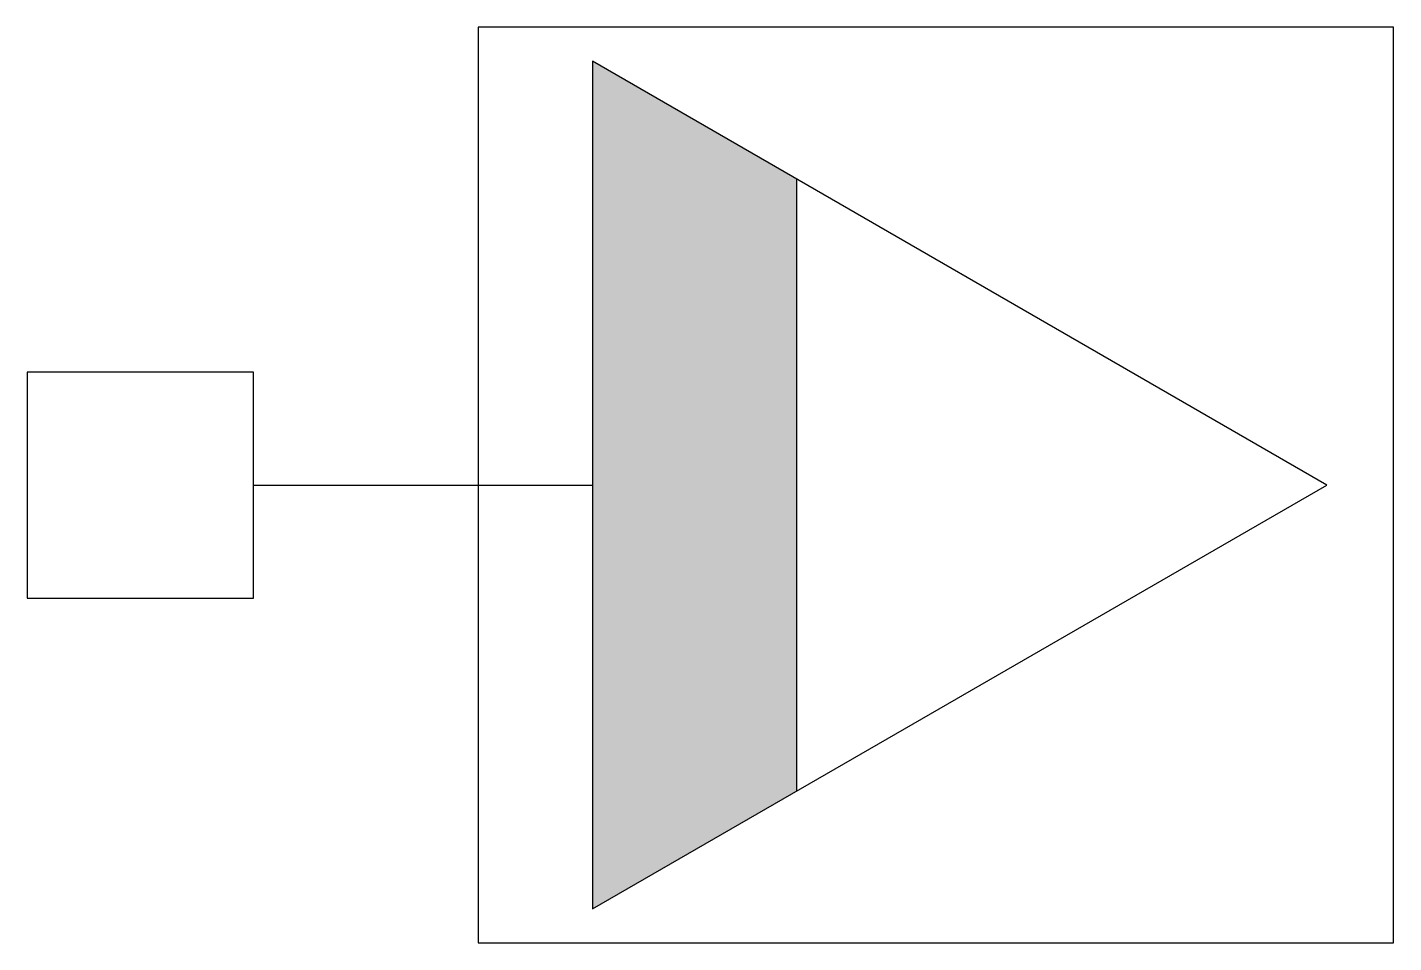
# Model space of a CAD drawing. Header units: millimetres. Extents: x -3103.054 to -3102.57, y 3748.911 to 3749.235.
import ezdxf

# ---------------------------------------------------------------- set-up
doc = ezdxf.new("R2010")
doc.units = ezdxf.units.MM
doc.header["$LTSCALE"] = 10
doc.layers.add('Ele_tomadas', color=2, linetype='Continuous')

msp = doc.modelspace()

# ---------------------------------------------------------------- hatches: boundary and pattern name
at = {"layer": 'Ele_tomadas'}
msp.add_hatch(color=1, dxfattribs=at).paths.add_polyline_path([(-3102.8538, 3748.92338), (-3102.78152, 3748.96511), (-3102.78152, 3749.18165), (-3102.8538, 3749.22338)])

# ---------------------------------------------------------------- linework, layer by layer
at = {"layer": 'Ele_tomadas', "color": 1}
msp.add_line((-3102.78152, 3748.96511), (-3102.78152, 3749.18165), dxfattribs=at)
at = {"layer": 'Ele_tomadas', "color": 5}
msp.add_line((-3102.9738, 3749.07338), (-3102.8538, 3749.07338), dxfattribs=at)
at = {"layer": 'Ele_tomadas', "color": 2}
msp.add_lwpolyline([(-3102.8943, 3748.91138), (-3102.5703, 3748.91138), (-3102.5703, 3749.23538), (-3102.8943, 3749.23538)], close=True, dxfattribs=at)
at = {"layer": 'Ele_tomadas', "color": 3}
for points in [[(-3102.8538, 3748.92338), (-3102.59399, 3749.07338), (-3102.8538, 3749.22338)], [(-3103.0538, 3749.03338), (-3102.9738, 3749.03338), (-3102.9738, 3749.11338), (-3103.0538, 3749.11338)]]:
    msp.add_lwpolyline(points, close=True, dxfattribs=at)

doc.saveas('drawing.dxf')
